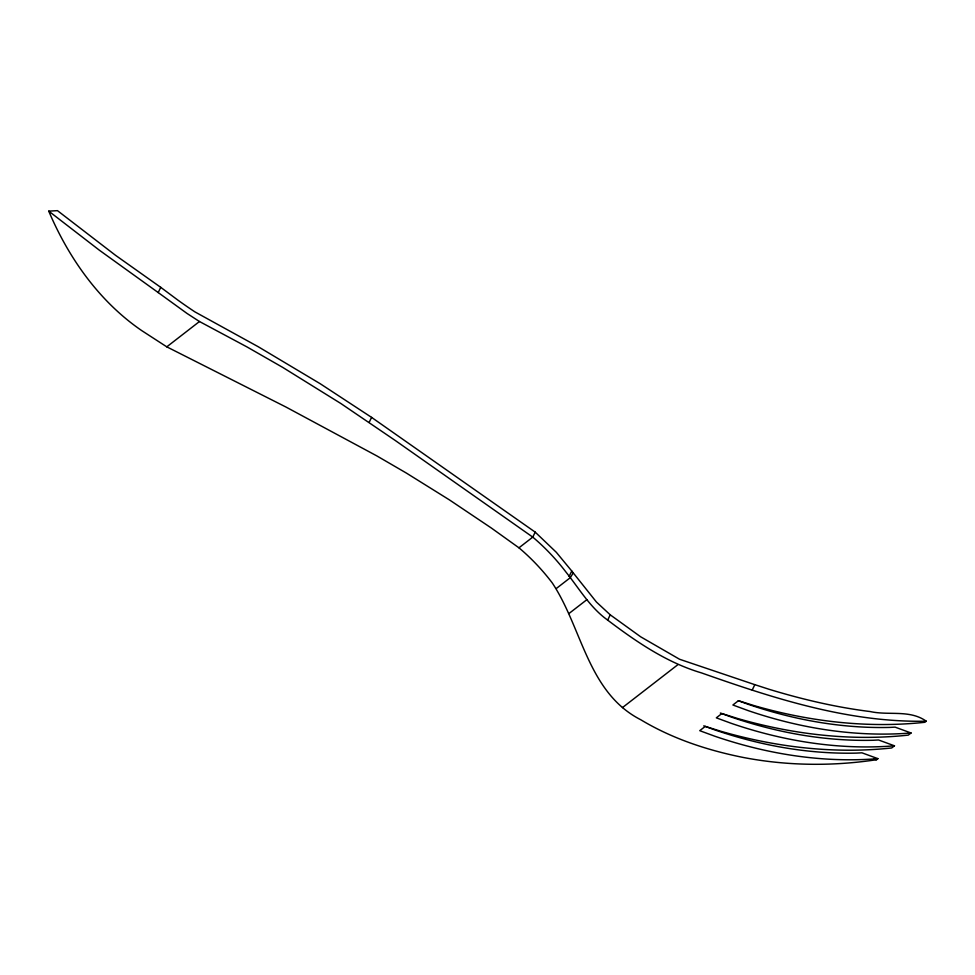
<?xml version="1.0" encoding="UTF-8"?>
<svg xmlns="http://www.w3.org/2000/svg" width="975" height="975" viewBox="0 0 975 975"><rect width="100%" height="100%" fill="white"/><g stroke="black" fill="none" stroke-linecap="round" stroke-linejoin="round"><path stroke-width="1.46" d="M877.902 758.66A529.876 388.342 55.6 0 1 714.98 736.283L699.733 730.677L705.254 726.399L721.281 731.396A529.876 398.787 48.7 0 0 891.711 747.959L894.477 745.814A529.876 388.342 55.6 0 1 731.567 723.438L716.308 717.844L721.829 713.566L737.868 718.563A529.876 398.787 48.7 0 0 908.286 735.113L911.052 732.981A529.876 388.342 55.6 0 1 748.142 710.604L732.883 704.998L738.416 700.72L754.443 705.717A529.876 398.787 48.7 0 0 924.873 722.28L926.25 721.207C848.713 722.743 773.967 698.441 701.707 672.982L701.415 672.884C665.206 662.147 633.762 639.99 604.025 617.358C588.534 604.878 578.346 587.511 566.048 572.179A165.908 123.35 52.2 0 0 532.764 537.115L395.204 440.444L340.823 403.492L282.652 367.356L246.919 346.893L199.473 321.518L187.066 313.475L158.206 292.561L160.741 287.345L115.537 255.316L57.476 210.649L48.75 211.136C68.616 257.997 99.352 301.592 141.716 330.598L166.786 346.844L285.894 407.002L376.886 455.934L406.27 473.009L449.426 499.895L491.315 527.999L518.956 547.816A165.908 123.35 52.2 0 1 552.228 582.879C582.331 628.095 587.572 692.591 640.843 719.794L641.075 719.94C672.47 738.745 707.655 750.36 743.413 757.49C787.227 765.887 832.431 766.387 876.513 759.72L877.902 758.66L861.949 752.822L856.477 753.102A522.783 383.151 55.6 0 1 715.126 730.019L703.755 725.851M369.135 422.407L371.585 417.385L320.19 383.711L258.302 346.771L194.988 311.927A425.356 315.23 53 0 1 177.718 299.995L160.741 287.345M371.585 417.385L535.202 532.131L532.764 537.115L518.956 547.816M569.144 576.396L571.764 571.033L556.335 552.325L535.202 532.131M607.62 620.21L610.24 614.835L596.444 602.05L571.764 571.033M752.225 690.02L754.833 684.669L768.983 689.252C801.718 699.221 835.136 707.107 869.103 711.421L869.907 711.494C888.676 715.784 909.663 709.325 926.25 721.207M573.276 572.898L570.229 577.736L556.298 588.522M166.786 346.844L199.473 321.518M568.925 613.567L586.816 599.722M622.452 707.606L677.905 664.658M873.734 759.098L876.513 759.72M754.833 684.669L679.587 659.271L640.697 636.821L610.24 614.835M911.052 732.981L895.099 727.143L889.627 727.423A522.783 383.151 55.6 0 1 748.288 704.34L738.331 700.696M894.477 745.814L878.524 739.976L873.052 740.269A522.783 383.151 55.6 0 1 731.701 717.186L720.342 713.017M158.206 292.561L99.34 250.185L48.75 211.136"/></g></svg>
